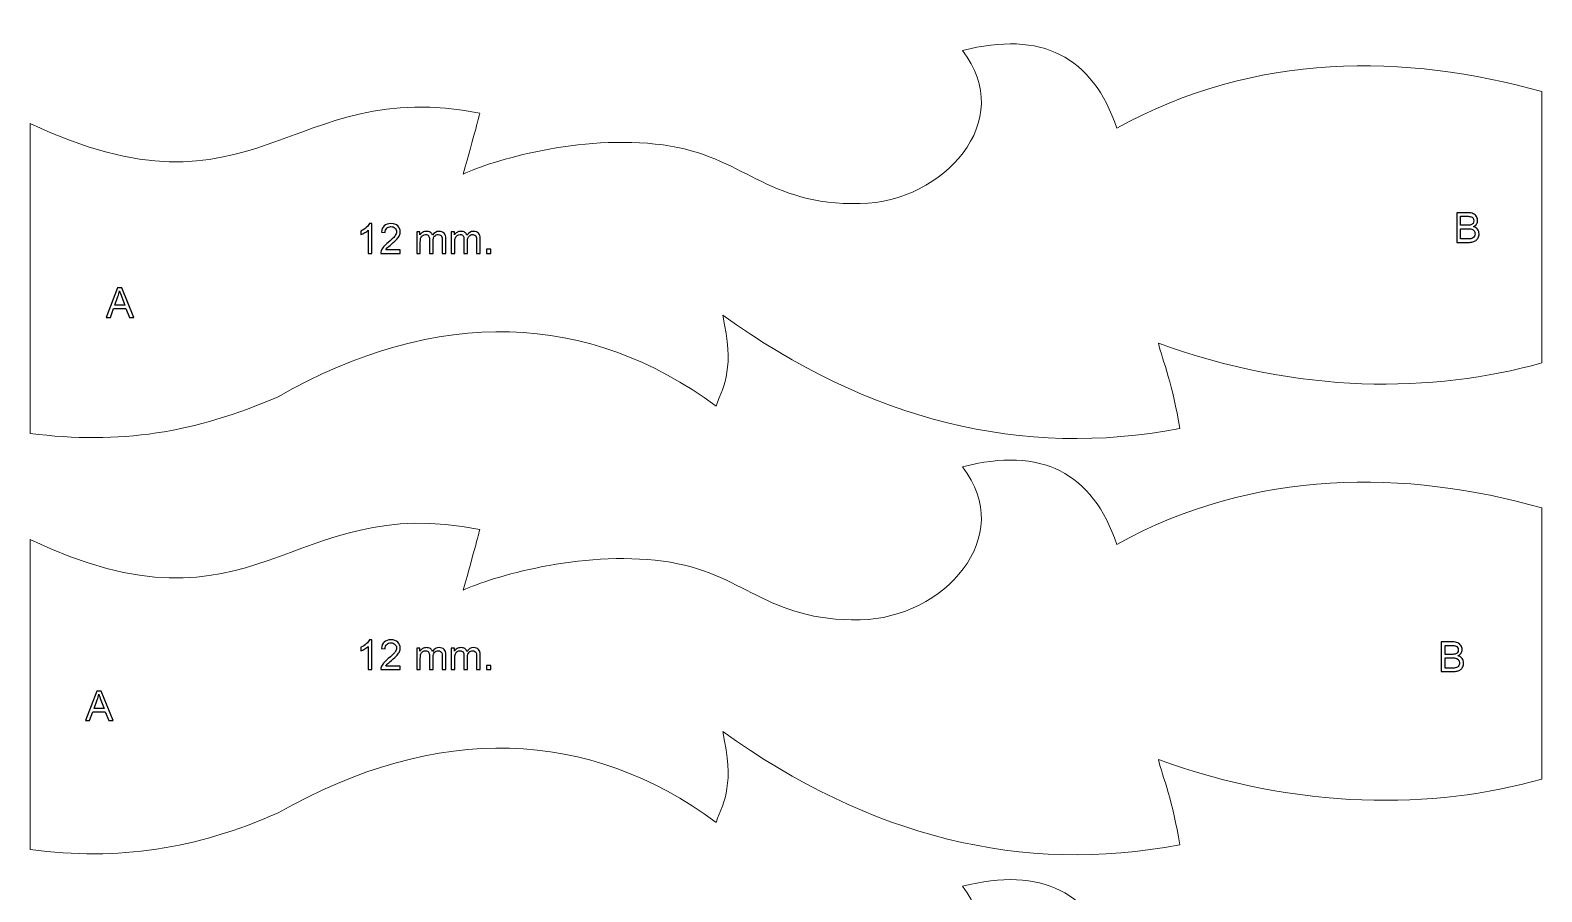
# Model space of a CAD drawing. Header units: centimetres. Extents: x -109.1 to -53.6, y -10 to 49.4.
# Drawn here: x -80.05 to -64.58, y 19.29 to 28.11 of the extents above; entities that cross this region are included whole.
import ezdxf

# ---------------------------------------------------------------- set-up
doc = ezdxf.new("R2010")
doc.units = ezdxf.units.CM
doc.header["$MEASUREMENT"] = 0
doc.layers.add('layer 1', color=7, linetype='Continuous')

msp = doc.modelspace()

# ---------------------------------------------------------------- linework, layer by layer
at = {"layer": 'layer 1', "color": 250, "lineweight": 20}
for points in [[(-80.04749, 27.15594), (-77.72445, 26.05777), (-77.41212, 27.64999), (-75.44757, 27.26089), (-75.44757, 27.26089), (-75.44757, 27.26089), (-75.50472, 27.0342), (-75.61903, 26.63795), (-75.61903, 26.63795), (-75.33091, 26.77063), (-74.42702, 27.04938), (-73.57305, 26.93512), (-73.57305, 26.93512), (-72.73971, 26.82362), (-72.52832, 26.31593), (-71.55567, 26.33498), (-71.55567, 26.33498), (-70.70209, 26.3517), (-69.9494, 27.18553), (-70.5098, 27.9009), (-70.5098, 27.9009), (-69.70293, 28.10943), (-69.17718, 27.84465), (-68.93253, 27.1066), (-68.93253, 27.1066), (-67.51855, 27.88978), (-65.97538, 27.87226), (-64.58377, 27.48121), (-64.58377, 27.48121), (-64.58377, 27.48121), (-64.58377, 24.70444), (-64.58377, 24.70444), (-64.58377, 24.70444), (-65.69308, 24.39334), (-67.07389, 24.38111), (-68.50532, 24.90731), (-68.50532, 24.90731), (-68.46142, 24.72464), (-68.35474, 24.47315), (-68.2882, 24.03285), (-68.2882, 24.03285), (-69.89783, 23.72456), (-71.45612, 24.11122), (-72.96308, 25.19288), (-72.96308, 25.19288), (-72.84363, 24.6458), (-72.94273, 24.49527), (-73.03171, 24.26125), (-73.03171, 24.26125), (-74.3232, 25.22474), (-75.87768, 25.29144), (-77.51228, 24.35843), (-77.51228, 24.35843), (-78.35665, 23.98944), (-79.13835, 23.86461), (-80.04749, 23.98337), (-80.04749, 23.98337), (-80.04749, 23.98337), (-80.04749, 27.15594), (-80.04749, 27.15594)], [(-80.04749, 22.89613), (-77.72445, 21.79796), (-77.41212, 23.39018), (-75.44757, 23.00108), (-75.44757, 23.00108), (-75.44757, 23.00108), (-75.50472, 22.77439), (-75.61903, 22.37814), (-75.61903, 22.37814), (-75.33091, 22.51082), (-74.42702, 22.78957), (-73.57305, 22.67531), (-73.57305, 22.67531), (-72.73971, 22.56381), (-72.52832, 22.05612), (-71.55567, 22.07517), (-71.55567, 22.07517), (-70.70209, 22.09189), (-69.9494, 22.92572), (-70.5098, 23.64109), (-70.5098, 23.64109), (-69.70293, 23.84962), (-69.17718, 23.58484), (-68.93253, 22.84679), (-68.93253, 22.84679), (-67.51855, 23.62997), (-65.97538, 23.61245), (-64.58377, 23.2214), (-64.58377, 23.2214), (-64.58377, 23.2214), (-64.58377, 20.44463), (-64.58377, 20.44463), (-64.58377, 20.44463), (-65.69308, 20.13353), (-67.07389, 20.1213), (-68.50532, 20.6475), (-68.50532, 20.6475), (-68.46142, 20.46483), (-68.35474, 20.21334), (-68.2882, 19.77304), (-68.2882, 19.77304), (-69.89783, 19.46475), (-71.45612, 19.85141), (-72.96308, 20.93307), (-72.96308, 20.93307), (-72.84363, 20.38599), (-72.94273, 20.23546), (-73.03171, 20.00144), (-73.03171, 20.00144), (-74.3232, 20.96493), (-75.87768, 21.03163), (-77.51228, 20.09862), (-77.51228, 20.09862), (-78.35665, 19.72963), (-79.13835, 19.6048), (-80.04749, 19.72356), (-80.04749, 19.72356), (-80.04749, 19.72356), (-80.04749, 22.89613), (-80.04749, 22.89613)], [(-80.04749, 18.60328), (-77.72445, 17.50511), (-77.41212, 19.09733), (-75.44757, 18.70823), (-75.44757, 18.70823), (-75.44757, 18.70823), (-75.50472, 18.48154), (-75.61903, 18.08529), (-75.61903, 18.08529), (-75.33091, 18.21797), (-74.42702, 18.49672), (-73.57305, 18.38246), (-73.57305, 18.38246), (-72.73971, 18.27096), (-72.52832, 17.76327), (-71.55567, 17.78232), (-71.55567, 17.78232), (-70.70209, 17.79904), (-69.9494, 18.63287), (-70.5098, 19.34824), (-70.5098, 19.34824), (-69.70293, 19.55677), (-69.17718, 19.29199), (-68.93253, 18.55394), (-68.93253, 18.55394), (-67.51855, 19.33712), (-65.97538, 19.3196), (-64.58377, 18.92855), (-64.58377, 18.92855), (-64.58377, 18.92855), (-64.58377, 16.15178), (-64.58377, 16.15178), (-64.58377, 16.15178), (-65.69308, 15.84069), (-67.07389, 15.82846), (-68.50532, 16.35465), (-68.50532, 16.35465), (-68.46142, 16.17198), (-68.35474, 15.9205), (-68.2882, 15.4802), (-68.2882, 15.4802), (-69.89783, 15.17191), (-71.45612, 15.55857), (-72.96308, 16.64022), (-72.96308, 16.64022), (-72.84363, 16.09314), (-72.94273, 15.94262), (-73.03171, 15.7086), (-73.03171, 15.7086), (-74.3232, 16.67208), (-75.87768, 16.73878), (-77.51228, 15.80578), (-77.51228, 15.80578), (-78.35665, 15.43679), (-79.13835, 15.31196), (-80.04749, 15.43072), (-80.04749, 15.43072), (-80.04749, 15.43072), (-80.04749, 18.60328), (-80.04749, 18.60328)]]:
    msp.add_open_spline(points, degree=3, knots=[0, 0, 0, 0, 0.0625, 0.0625, 0.0625, 0.0625, 0.125, 0.125, 0.125, 0.125, 0.1875, 0.1875, 0.1875, 0.1875, 0.25, 0.25, 0.25, 0.25, 0.3125, 0.3125, 0.3125, 0.3125, 0.375, 0.375, 0.375, 0.375, 0.4375, 0.4375, 0.4375, 0.4375, 0.5, 0.5, 0.5, 0.5, 0.5625, 0.5625, 0.5625, 0.5625, 0.625, 0.625, 0.625, 0.625, 0.6875, 0.6875, 0.6875, 0.6875, 0.75, 0.75, 0.75, 0.75, 0.8125, 0.8125, 0.8125, 0.8125, 0.875, 0.875, 0.875, 0.875, 1, 1, 1, 1], dxfattribs=at)
at = {"layer": 'layer 1', "color": 242}
for points, knots in [([(-65.45421, 25.93804), (-65.45421, 25.93804), (-65.45421, 26.24115), (-65.45421, 26.24115), (-65.45421, 26.24115), (-65.45421, 26.24115), (-65.34033, 26.24115), (-65.34033, 26.24115), (-65.34033, 26.24115), (-65.31705, 26.24115), (-65.29884, 26.23818), (-65.28487, 26.23183), (-65.28487, 26.23183), (-65.27048, 26.22591), (-65.2599, 26.21617), (-65.25185, 26.20347), (-65.25185, 26.20347), (-65.24381, 26.19077), (-65.24, 26.17765), (-65.24, 26.16368), (-65.24, 26.16368), (-65.24, 26.15055), (-65.24339, 26.13828), (-65.25058, 26.12685), (-65.25058, 26.12685), (-65.25736, 26.11542), (-65.26794, 26.10653), (-65.28233, 26.09933), (-65.28233, 26.09933), (-65.26413, 26.09383), (-65.24974, 26.08494), (-65.24, 26.07181), (-65.24, 26.07181), (-65.23026, 26.05869), (-65.22518, 26.04345), (-65.22518, 26.02609), (-65.22518, 26.02609), (-65.22518, 26.0117), (-65.22815, 25.99858), (-65.23407, 25.9863), (-65.23407, 25.9863), (-65.24042, 25.97402), (-65.24762, 25.96471), (-65.25651, 25.95794), (-65.25651, 25.95794), (-65.2654, 25.95159), (-65.27641, 25.94651), (-65.28953, 25.94312), (-65.28953, 25.94312), (-65.30308, 25.93973), (-65.31916, 25.93804), (-65.33864, 25.93804), (-65.33864, 25.93804), (-65.33864, 25.93804), (-65.45421, 25.93804), (-65.45421, 25.93804)], [0, 0, 0, 0, 0.06666667, 0.06666667, 0.06666667, 0.06666667, 0.13333333, 0.13333333, 0.13333333, 0.13333333, 0.2, 0.2, 0.2, 0.2, 0.26666667, 0.26666667, 0.26666667, 0.26666667, 0.33333333, 0.33333333, 0.33333333, 0.33333333, 0.4, 0.4, 0.4, 0.4, 0.46666667, 0.46666667, 0.46666667, 0.46666667, 0.53333333, 0.53333333, 0.53333333, 0.53333333, 0.6, 0.6, 0.6, 0.6, 0.66666667, 0.66666667, 0.66666667, 0.66666667, 0.73333333, 0.73333333, 0.73333333, 0.73333333, 0.8, 0.8, 0.8, 0.8, 0.86666667, 0.86666667, 0.86666667, 0.86666667, 1, 1, 1, 1]), ([(-65.41399, 26.11372), (-65.41399, 26.11372), (-65.34837, 26.11372), (-65.34837, 26.11372), (-65.34837, 26.11372), (-65.33059, 26.11372), (-65.31789, 26.11499), (-65.31027, 26.11711), (-65.31027, 26.11711), (-65.30011, 26.1205), (-65.29249, 26.12515), (-65.28699, 26.13235), (-65.28699, 26.13235), (-65.28191, 26.13955), (-65.27937, 26.14844), (-65.27937, 26.15902), (-65.27937, 26.15902), (-65.27937, 26.16876), (-65.28191, 26.17765), (-65.28657, 26.18527), (-65.28657, 26.18527), (-65.29165, 26.19289), (-65.29842, 26.19839), (-65.30731, 26.20093), (-65.30731, 26.20093), (-65.3162, 26.20389), (-65.33144, 26.20516), (-65.35345, 26.20516), (-65.35345, 26.20516), (-65.35345, 26.20516), (-65.41399, 26.20516), (-65.41399, 26.20516), (-65.41399, 26.20516), (-65.41399, 26.20516), (-65.41399, 26.11372), (-65.41399, 26.11372)], [0, 0, 0, 0, 0.1, 0.1, 0.1, 0.1, 0.2, 0.2, 0.2, 0.2, 0.3, 0.3, 0.3, 0.3, 0.4, 0.4, 0.4, 0.4, 0.5, 0.5, 0.5, 0.5, 0.6, 0.6, 0.6, 0.6, 0.7, 0.7, 0.7, 0.7, 0.8, 0.8, 0.8, 0.8, 1, 1, 1, 1]), ([(-65.41399, 25.97402), (-65.41399, 25.97402), (-65.33864, 25.97402), (-65.33864, 25.97402), (-65.33864, 25.97402), (-65.32551, 25.97402), (-65.31662, 25.97445), (-65.31112, 25.97529), (-65.31112, 25.97529), (-65.30181, 25.97699), (-65.29419, 25.97953), (-65.28826, 25.98376), (-65.28826, 25.98376), (-65.28191, 25.98757), (-65.27683, 25.99307), (-65.2726, 26.00027), (-65.2726, 26.00027), (-65.26879, 26.00789), (-65.26667, 26.01636), (-65.26667, 26.02609), (-65.26667, 26.02609), (-65.26667, 26.0371), (-65.26963, 26.04684), (-65.27556, 26.0553), (-65.27556, 26.0553), (-65.28106, 26.06377), (-65.28911, 26.0697), (-65.29969, 26.07308), (-65.29969, 26.07308), (-65.30985, 26.07647), (-65.32467, 26.07816), (-65.34372, 26.07816), (-65.34372, 26.07816), (-65.34372, 26.07816), (-65.41399, 26.07816), (-65.41399, 26.07816), (-65.41399, 26.07816), (-65.41399, 26.07816), (-65.41399, 25.97402), (-65.41399, 25.97402)], [0, 0, 0, 0, 0.09090909, 0.09090909, 0.09090909, 0.09090909, 0.18181818, 0.18181818, 0.18181818, 0.18181818, 0.27272727, 0.27272727, 0.27272727, 0.27272727, 0.36363636, 0.36363636, 0.36363636, 0.36363636, 0.45454545, 0.45454545, 0.45454545, 0.45454545, 0.54545455, 0.54545455, 0.54545455, 0.54545455, 0.63636364, 0.63636364, 0.63636364, 0.63636364, 0.72727273, 0.72727273, 0.72727273, 0.72727273, 0.81818182, 0.81818182, 0.81818182, 0.81818182, 1, 1, 1, 1]), ([(-79.27076, 25.17076), (-79.27076, 25.17076), (-79.15392, 25.47387), (-79.15392, 25.47387), (-79.15392, 25.47387), (-79.15392, 25.47387), (-79.11074, 25.47387), (-79.11074, 25.47387), (-79.11074, 25.47387), (-79.11074, 25.47387), (-78.9867, 25.17076), (-78.9867, 25.17076), (-78.9867, 25.17076), (-78.9867, 25.17076), (-79.03242, 25.17076), (-79.03242, 25.17076), (-79.03242, 25.17076), (-79.03242, 25.17076), (-79.06798, 25.26262), (-79.06798, 25.26262), (-79.06798, 25.26262), (-79.06798, 25.26262), (-79.19456, 25.26262), (-79.19456, 25.26262), (-79.19456, 25.26262), (-79.19456, 25.26262), (-79.228, 25.17076), (-79.228, 25.17076), (-79.228, 25.17076), (-79.228, 25.17076), (-79.27076, 25.17076), (-79.27076, 25.17076)], [0, 0, 0, 0, 0.11111111, 0.11111111, 0.11111111, 0.11111111, 0.22222222, 0.22222222, 0.22222222, 0.22222222, 0.33333333, 0.33333333, 0.33333333, 0.33333333, 0.44444444, 0.44444444, 0.44444444, 0.44444444, 0.55555556, 0.55555556, 0.55555556, 0.55555556, 0.66666667, 0.66666667, 0.66666667, 0.66666667, 0.77777778, 0.77777778, 0.77777778, 0.77777778, 1, 1, 1, 1]), ([(-79.18313, 25.29522), (-79.18313, 25.29522), (-79.08026, 25.29522), (-79.08026, 25.29522), (-79.08026, 25.29522), (-79.08026, 25.29522), (-79.11201, 25.37904), (-79.11201, 25.37904), (-79.11201, 25.37904), (-79.12174, 25.40444), (-79.12894, 25.42561), (-79.1336, 25.44212), (-79.1336, 25.44212), (-79.13741, 25.42264), (-79.14291, 25.40317), (-79.14968, 25.38412), (-79.14968, 25.38412), (-79.14968, 25.38412), (-79.18313, 25.29522), (-79.18313, 25.29522)], [0, 0, 0, 0, 0.16666667, 0.16666667, 0.16666667, 0.16666667, 0.33333333, 0.33333333, 0.33333333, 0.33333333, 0.5, 0.5, 0.5, 0.5, 0.66666667, 0.66666667, 0.66666667, 0.66666667, 1, 1, 1, 1]), ([(-65.61296, 21.54596), (-65.61296, 21.54596), (-65.61296, 21.84907), (-65.61296, 21.84907), (-65.61296, 21.84907), (-65.61296, 21.84907), (-65.49908, 21.84907), (-65.49908, 21.84907), (-65.49908, 21.84907), (-65.4758, 21.84907), (-65.45759, 21.8461), (-65.44362, 21.83975), (-65.44362, 21.83975), (-65.42923, 21.83383), (-65.41865, 21.82409), (-65.4106, 21.81139), (-65.4106, 21.81139), (-65.40256, 21.79869), (-65.39875, 21.78557), (-65.39875, 21.7716), (-65.39875, 21.7716), (-65.39875, 21.75847), (-65.40214, 21.7462), (-65.40933, 21.73477), (-65.40933, 21.73477), (-65.41611, 21.72334), (-65.42669, 21.71445), (-65.44108, 21.70725), (-65.44108, 21.70725), (-65.42288, 21.70175), (-65.40849, 21.69286), (-65.39875, 21.67973), (-65.39875, 21.67973), (-65.38901, 21.66661), (-65.38393, 21.65137), (-65.38393, 21.63401), (-65.38393, 21.63401), (-65.38393, 21.61962), (-65.3869, 21.6065), (-65.39282, 21.59422), (-65.39282, 21.59422), (-65.39917, 21.58194), (-65.40637, 21.57263), (-65.41526, 21.56586), (-65.41526, 21.56586), (-65.42415, 21.55951), (-65.43516, 21.55443), (-65.44828, 21.55104), (-65.44828, 21.55104), (-65.46183, 21.54765), (-65.47791, 21.54596), (-65.49739, 21.54596), (-65.49739, 21.54596), (-65.49739, 21.54596), (-65.61296, 21.54596), (-65.61296, 21.54596)], [0, 0, 0, 0, 0.06666667, 0.06666667, 0.06666667, 0.06666667, 0.13333333, 0.13333333, 0.13333333, 0.13333333, 0.2, 0.2, 0.2, 0.2, 0.26666667, 0.26666667, 0.26666667, 0.26666667, 0.33333333, 0.33333333, 0.33333333, 0.33333333, 0.4, 0.4, 0.4, 0.4, 0.46666667, 0.46666667, 0.46666667, 0.46666667, 0.53333333, 0.53333333, 0.53333333, 0.53333333, 0.6, 0.6, 0.6, 0.6, 0.66666667, 0.66666667, 0.66666667, 0.66666667, 0.73333333, 0.73333333, 0.73333333, 0.73333333, 0.8, 0.8, 0.8, 0.8, 0.86666667, 0.86666667, 0.86666667, 0.86666667, 1, 1, 1, 1]), ([(-65.57274, 21.72164), (-65.57274, 21.72164), (-65.50712, 21.72164), (-65.50712, 21.72164), (-65.50712, 21.72164), (-65.48934, 21.72164), (-65.47664, 21.72291), (-65.46902, 21.72503), (-65.46902, 21.72503), (-65.45886, 21.72842), (-65.45124, 21.73307), (-65.44574, 21.74027), (-65.44574, 21.74027), (-65.44066, 21.74747), (-65.43812, 21.75636), (-65.43812, 21.76694), (-65.43812, 21.76694), (-65.43812, 21.77668), (-65.44066, 21.78557), (-65.44532, 21.79319), (-65.44532, 21.79319), (-65.4504, 21.80081), (-65.45717, 21.80631), (-65.46606, 21.80885), (-65.46606, 21.80885), (-65.47495, 21.81181), (-65.49019, 21.81308), (-65.5122, 21.81308), (-65.5122, 21.81308), (-65.5122, 21.81308), (-65.57274, 21.81308), (-65.57274, 21.81308), (-65.57274, 21.81308), (-65.57274, 21.81308), (-65.57274, 21.72164), (-65.57274, 21.72164)], [0, 0, 0, 0, 0.1, 0.1, 0.1, 0.1, 0.2, 0.2, 0.2, 0.2, 0.3, 0.3, 0.3, 0.3, 0.4, 0.4, 0.4, 0.4, 0.5, 0.5, 0.5, 0.5, 0.6, 0.6, 0.6, 0.6, 0.7, 0.7, 0.7, 0.7, 0.8, 0.8, 0.8, 0.8, 1, 1, 1, 1]), ([(-65.57274, 21.58194), (-65.57274, 21.58194), (-65.49739, 21.58194), (-65.49739, 21.58194), (-65.49739, 21.58194), (-65.48426, 21.58194), (-65.47537, 21.58237), (-65.46987, 21.58321), (-65.46987, 21.58321), (-65.46056, 21.58491), (-65.45294, 21.58745), (-65.44701, 21.59168), (-65.44701, 21.59168), (-65.44066, 21.59549), (-65.43558, 21.60099), (-65.43135, 21.60819), (-65.43135, 21.60819), (-65.42754, 21.61581), (-65.42542, 21.62428), (-65.42542, 21.63401), (-65.42542, 21.63401), (-65.42542, 21.64502), (-65.42838, 21.65476), (-65.43431, 21.66322), (-65.43431, 21.66322), (-65.43981, 21.67169), (-65.44786, 21.67762), (-65.45844, 21.681), (-65.45844, 21.681), (-65.4686, 21.68439), (-65.48342, 21.68608), (-65.50247, 21.68608), (-65.50247, 21.68608), (-65.50247, 21.68608), (-65.57274, 21.68608), (-65.57274, 21.68608), (-65.57274, 21.68608), (-65.57274, 21.68608), (-65.57274, 21.58194), (-65.57274, 21.58194)], [0, 0, 0, 0, 0.09090909, 0.09090909, 0.09090909, 0.09090909, 0.18181818, 0.18181818, 0.18181818, 0.18181818, 0.27272727, 0.27272727, 0.27272727, 0.27272727, 0.36363636, 0.36363636, 0.36363636, 0.36363636, 0.45454545, 0.45454545, 0.45454545, 0.45454545, 0.54545455, 0.54545455, 0.54545455, 0.54545455, 0.63636364, 0.63636364, 0.63636364, 0.63636364, 0.72727273, 0.72727273, 0.72727273, 0.72727273, 0.81818182, 0.81818182, 0.81818182, 0.81818182, 1, 1, 1, 1]), ([(-79.48242, 21.04326), (-79.48242, 21.04326), (-79.36558, 21.34637), (-79.36558, 21.34637), (-79.36558, 21.34637), (-79.36558, 21.34637), (-79.3224, 21.34637), (-79.3224, 21.34637), (-79.3224, 21.34637), (-79.3224, 21.34637), (-79.19836, 21.04326), (-79.19836, 21.04326), (-79.19836, 21.04326), (-79.19836, 21.04326), (-79.24408, 21.04326), (-79.24408, 21.04326), (-79.24408, 21.04326), (-79.24408, 21.04326), (-79.27964, 21.13512), (-79.27964, 21.13512), (-79.27964, 21.13512), (-79.27964, 21.13512), (-79.40622, 21.13512), (-79.40622, 21.13512), (-79.40622, 21.13512), (-79.40622, 21.13512), (-79.43966, 21.04326), (-79.43966, 21.04326), (-79.43966, 21.04326), (-79.43966, 21.04326), (-79.48242, 21.04326), (-79.48242, 21.04326)], [0, 0, 0, 0, 0.11111111, 0.11111111, 0.11111111, 0.11111111, 0.22222222, 0.22222222, 0.22222222, 0.22222222, 0.33333333, 0.33333333, 0.33333333, 0.33333333, 0.44444444, 0.44444444, 0.44444444, 0.44444444, 0.55555556, 0.55555556, 0.55555556, 0.55555556, 0.66666667, 0.66666667, 0.66666667, 0.66666667, 0.77777778, 0.77777778, 0.77777778, 0.77777778, 1, 1, 1, 1]), ([(-79.39479, 21.16772), (-79.39479, 21.16772), (-79.29192, 21.16772), (-79.29192, 21.16772), (-79.29192, 21.16772), (-79.29192, 21.16772), (-79.32367, 21.25154), (-79.32367, 21.25154), (-79.32367, 21.25154), (-79.3334, 21.27694), (-79.3406, 21.29811), (-79.34526, 21.31462), (-79.34526, 21.31462), (-79.34907, 21.29514), (-79.35457, 21.27567), (-79.36134, 21.25662), (-79.36134, 21.25662), (-79.36134, 21.25662), (-79.39479, 21.16772), (-79.39479, 21.16772)], [0, 0, 0, 0, 0.16666667, 0.16666667, 0.16666667, 0.16666667, 0.33333333, 0.33333333, 0.33333333, 0.33333333, 0.5, 0.5, 0.5, 0.5, 0.66666667, 0.66666667, 0.66666667, 0.66666667, 1, 1, 1, 1])]:
    msp.add_open_spline(points, degree=3, knots=knots, dxfattribs=at)
at = {"layer": 'layer 1', "color": 142}
for points, knots in [([(-76.55229, 25.82597), (-76.55229, 25.82597), (-76.58954, 25.82597), (-76.58954, 25.82597), (-76.58954, 25.82597), (-76.58954, 25.82597), (-76.58954, 26.06304), (-76.58954, 26.06304), (-76.58954, 26.06304), (-76.59843, 26.05457), (-76.61028, 26.0461), (-76.62468, 26.03764), (-76.62468, 26.03764), (-76.63949, 26.02875), (-76.65262, 26.0224), (-76.66405, 26.01816), (-76.66405, 26.01816), (-76.66405, 26.01816), (-76.66405, 26.05415), (-76.66405, 26.05415), (-76.66405, 26.05415), (-76.6433, 26.06388), (-76.6251, 26.07574), (-76.60944, 26.08971), (-76.60944, 26.08971), (-76.59377, 26.10368), (-76.58277, 26.11722), (-76.57642, 26.13035), (-76.57642, 26.13035), (-76.57642, 26.13035), (-76.55229, 26.13035), (-76.55229, 26.13035), (-76.55229, 26.13035), (-76.55229, 26.13035), (-76.55229, 25.82597), (-76.55229, 25.82597)], [0, 0, 0, 0, 0.1, 0.1, 0.1, 0.1, 0.2, 0.2, 0.2, 0.2, 0.3, 0.3, 0.3, 0.3, 0.4, 0.4, 0.4, 0.4, 0.5, 0.5, 0.5, 0.5, 0.6, 0.6, 0.6, 0.6, 0.7, 0.7, 0.7, 0.7, 0.8, 0.8, 0.8, 0.8, 1, 1, 1, 1]), ([(-76.26146, 25.86195), (-76.26146, 25.86195), (-76.26146, 25.82597), (-76.26146, 25.82597), (-76.26146, 25.82597), (-76.26146, 25.82597), (-76.46212, 25.82597), (-76.46212, 25.82597), (-76.46212, 25.82597), (-76.46212, 25.83486), (-76.46085, 25.84375), (-76.45746, 25.85179), (-76.45746, 25.85179), (-76.45238, 25.86534), (-76.44434, 25.87889), (-76.43333, 25.89201), (-76.43333, 25.89201), (-76.4219, 25.90556), (-76.40582, 25.9208), (-76.38465, 25.93815), (-76.38465, 25.93815), (-76.35163, 25.96525), (-76.32919, 25.98641), (-76.31776, 26.00208), (-76.31776, 26.00208), (-76.30591, 26.01816), (-76.30041, 26.03298), (-76.30041, 26.04695), (-76.30041, 26.04695), (-76.30041, 26.06177), (-76.30549, 26.07404), (-76.31607, 26.0842), (-76.31607, 26.0842), (-76.32665, 26.09436), (-76.34062, 26.09944), (-76.35756, 26.09944), (-76.35756, 26.09944), (-76.37534, 26.09944), (-76.38973, 26.09394), (-76.40031, 26.08336), (-76.40031, 26.08336), (-76.41132, 26.07277), (-76.4164, 26.05753), (-76.41682, 26.03891), (-76.41682, 26.03891), (-76.41682, 26.03891), (-76.45492, 26.04272), (-76.45492, 26.04272), (-76.45492, 26.04272), (-76.45238, 26.07108), (-76.44265, 26.09309), (-76.42529, 26.10791), (-76.42529, 26.10791), (-76.40836, 26.12273), (-76.3855, 26.13035), (-76.35671, 26.13035), (-76.35671, 26.13035), (-76.3275, 26.13035), (-76.30464, 26.1223), (-76.28771, 26.10622), (-76.28771, 26.10622), (-76.27035, 26.09013), (-76.26188, 26.06981), (-76.26188, 26.0461), (-76.26188, 26.0461), (-76.26188, 26.03383), (-76.26442, 26.02197), (-76.2695, 26.01054), (-76.2695, 26.01054), (-76.27458, 25.99869), (-76.28263, 25.98641), (-76.29406, 25.97329), (-76.29406, 25.97329), (-76.30591, 25.96059), (-76.32496, 25.94281), (-76.35163, 25.91995), (-76.35163, 25.91995), (-76.37407, 25.90132), (-76.38804, 25.88862), (-76.39439, 25.88185), (-76.39439, 25.88185), (-76.40074, 25.87508), (-76.40624, 25.86873), (-76.41047, 25.86195), (-76.41047, 25.86195), (-76.41047, 25.86195), (-76.26146, 25.86195), (-76.26146, 25.86195)], [0, 0, 0, 0, 0.04347826, 0.04347826, 0.04347826, 0.04347826, 0.08695652, 0.08695652, 0.08695652, 0.08695652, 0.13043478, 0.13043478, 0.13043478, 0.13043478, 0.17391304, 0.17391304, 0.17391304, 0.17391304, 0.2173913, 0.2173913, 0.2173913, 0.2173913, 0.26086957, 0.26086957, 0.26086957, 0.26086957, 0.30434783, 0.30434783, 0.30434783, 0.30434783, 0.34782609, 0.34782609, 0.34782609, 0.34782609, 0.39130435, 0.39130435, 0.39130435, 0.39130435, 0.43478261, 0.43478261, 0.43478261, 0.43478261, 0.47826087, 0.47826087, 0.47826087, 0.47826087, 0.52173913, 0.52173913, 0.52173913, 0.52173913, 0.56521739, 0.56521739, 0.56521739, 0.56521739, 0.60869565, 0.60869565, 0.60869565, 0.60869565, 0.65217391, 0.65217391, 0.65217391, 0.65217391, 0.69565217, 0.69565217, 0.69565217, 0.69565217, 0.73913043, 0.73913043, 0.73913043, 0.73913043, 0.7826087, 0.7826087, 0.7826087, 0.7826087, 0.82608696, 0.82608696, 0.82608696, 0.82608696, 0.86956522, 0.86956522, 0.86956522, 0.86956522, 0.91304348, 0.91304348, 0.91304348, 0.91304348, 1, 1, 1, 1]), ([(-76.09382, 25.82597), (-76.09382, 25.82597), (-76.09382, 26.04568), (-76.09382, 26.04568), (-76.09382, 26.04568), (-76.09382, 26.04568), (-76.06038, 26.04568), (-76.06038, 26.04568), (-76.06038, 26.04568), (-76.06038, 26.04568), (-76.06038, 26.01478), (-76.06038, 26.01478), (-76.06038, 26.01478), (-76.0536, 26.02536), (-76.04429, 26.03425), (-76.03286, 26.0406), (-76.03286, 26.0406), (-76.02143, 26.04737), (-76.00873, 26.05034), (-75.99391, 26.05034), (-75.99391, 26.05034), (-75.97783, 26.05034), (-75.96428, 26.04695), (-75.95412, 26.04018), (-75.95412, 26.04018), (-75.94354, 26.0334), (-75.93634, 26.02409), (-75.93211, 26.01224), (-75.93211, 26.01224), (-75.91475, 26.03764), (-75.89189, 26.05034), (-75.86437, 26.05034), (-75.86437, 26.05034), (-75.84236, 26.05034), (-75.82585, 26.04441), (-75.814, 26.03256), (-75.814, 26.03256), (-75.80214, 26.02028), (-75.79622, 26.00165), (-75.79622, 25.97668), (-75.79622, 25.97668), (-75.79622, 25.97668), (-75.79622, 25.82597), (-75.79622, 25.82597), (-75.79622, 25.82597), (-75.79622, 25.82597), (-75.83347, 25.82597), (-75.83347, 25.82597), (-75.83347, 25.82597), (-75.83347, 25.82597), (-75.83347, 25.9644), (-75.83347, 25.9644), (-75.83347, 25.9644), (-75.83347, 25.97922), (-75.83474, 25.9898), (-75.83686, 25.99657), (-75.83686, 25.99657), (-75.8394, 26.00292), (-75.84363, 26.00843), (-75.84998, 26.01224), (-75.84998, 26.01224), (-75.85633, 26.01605), (-75.86395, 26.01816), (-75.87242, 26.01816), (-75.87242, 26.01816), (-75.88808, 26.01816), (-75.90078, 26.01308), (-75.91094, 26.00292), (-75.91094, 26.00292), (-75.9211, 25.99276), (-75.92618, 25.97625), (-75.92618, 25.95339), (-75.92618, 25.95339), (-75.92618, 25.95339), (-75.92618, 25.82597), (-75.92618, 25.82597), (-75.92618, 25.82597), (-75.92618, 25.82597), (-75.96343, 25.82597), (-75.96343, 25.82597), (-75.96343, 25.82597), (-75.96343, 25.82597), (-75.96343, 25.96863), (-75.96343, 25.96863), (-75.96343, 25.96863), (-75.96343, 25.98514), (-75.9664, 25.99742), (-75.97232, 26.00589), (-75.97232, 26.00589), (-75.97867, 26.01393), (-75.98841, 26.01816), (-76.00238, 26.01816), (-76.00238, 26.01816), (-76.01254, 26.01816), (-76.02228, 26.01562), (-76.03117, 26.01012), (-76.03117, 26.01012), (-76.04006, 26.00462), (-76.04683, 25.99657), (-76.05064, 25.98599), (-76.05064, 25.98599), (-76.05445, 25.97498), (-76.05657, 25.95974), (-76.05657, 25.93985), (-76.05657, 25.93985), (-76.05657, 25.93985), (-76.05657, 25.82597), (-76.05657, 25.82597), (-76.05657, 25.82597), (-76.05657, 25.82597), (-76.09382, 25.82597), (-76.09382, 25.82597)], [0, 0, 0, 0, 0.03448276, 0.03448276, 0.03448276, 0.03448276, 0.06896552, 0.06896552, 0.06896552, 0.06896552, 0.10344828, 0.10344828, 0.10344828, 0.10344828, 0.13793103, 0.13793103, 0.13793103, 0.13793103, 0.17241379, 0.17241379, 0.17241379, 0.17241379, 0.20689655, 0.20689655, 0.20689655, 0.20689655, 0.24137931, 0.24137931, 0.24137931, 0.24137931, 0.27586207, 0.27586207, 0.27586207, 0.27586207, 0.31034483, 0.31034483, 0.31034483, 0.31034483, 0.34482759, 0.34482759, 0.34482759, 0.34482759, 0.37931034, 0.37931034, 0.37931034, 0.37931034, 0.4137931, 0.4137931, 0.4137931, 0.4137931, 0.44827586, 0.44827586, 0.44827586, 0.44827586, 0.48275862, 0.48275862, 0.48275862, 0.48275862, 0.51724138, 0.51724138, 0.51724138, 0.51724138, 0.55172414, 0.55172414, 0.55172414, 0.55172414, 0.5862069, 0.5862069, 0.5862069, 0.5862069, 0.62068966, 0.62068966, 0.62068966, 0.62068966, 0.65517241, 0.65517241, 0.65517241, 0.65517241, 0.68965517, 0.68965517, 0.68965517, 0.68965517, 0.72413793, 0.72413793, 0.72413793, 0.72413793, 0.75862069, 0.75862069, 0.75862069, 0.75862069, 0.79310345, 0.79310345, 0.79310345, 0.79310345, 0.82758621, 0.82758621, 0.82758621, 0.82758621, 0.86206897, 0.86206897, 0.86206897, 0.86206897, 0.89655172, 0.89655172, 0.89655172, 0.89655172, 0.93103448, 0.93103448, 0.93103448, 0.93103448, 1, 1, 1, 1]), ([(-75.74118, 25.82597), (-75.74118, 25.82597), (-75.74118, 26.04568), (-75.74118, 26.04568), (-75.74118, 26.04568), (-75.74118, 26.04568), (-75.70774, 26.04568), (-75.70774, 26.04568), (-75.70774, 26.04568), (-75.70774, 26.04568), (-75.70774, 26.01478), (-75.70774, 26.01478), (-75.70774, 26.01478), (-75.70096, 26.02536), (-75.69165, 26.03425), (-75.68022, 26.0406), (-75.68022, 26.0406), (-75.66879, 26.04737), (-75.65609, 26.05034), (-75.64127, 26.05034), (-75.64127, 26.05034), (-75.62519, 26.05034), (-75.61164, 26.04695), (-75.60148, 26.04018), (-75.60148, 26.04018), (-75.5909, 26.0334), (-75.5837, 26.02409), (-75.57947, 26.01224), (-75.57947, 26.01224), (-75.56211, 26.03764), (-75.53925, 26.05034), (-75.51173, 26.05034), (-75.51173, 26.05034), (-75.48972, 26.05034), (-75.47321, 26.04441), (-75.46136, 26.03256), (-75.46136, 26.03256), (-75.4495, 26.02028), (-75.44358, 26.00165), (-75.44358, 25.97668), (-75.44358, 25.97668), (-75.44358, 25.97668), (-75.44358, 25.82597), (-75.44358, 25.82597), (-75.44358, 25.82597), (-75.44358, 25.82597), (-75.48083, 25.82597), (-75.48083, 25.82597), (-75.48083, 25.82597), (-75.48083, 25.82597), (-75.48083, 25.9644), (-75.48083, 25.9644), (-75.48083, 25.9644), (-75.48083, 25.97922), (-75.4821, 25.9898), (-75.48422, 25.99657), (-75.48422, 25.99657), (-75.48676, 26.00292), (-75.49099, 26.00843), (-75.49734, 26.01224), (-75.49734, 26.01224), (-75.50369, 26.01605), (-75.51131, 26.01816), (-75.51978, 26.01816), (-75.51978, 26.01816), (-75.53544, 26.01816), (-75.54814, 26.01308), (-75.5583, 26.00292), (-75.5583, 26.00292), (-75.56846, 25.99276), (-75.57354, 25.97625), (-75.57354, 25.95339), (-75.57354, 25.95339), (-75.57354, 25.95339), (-75.57354, 25.82597), (-75.57354, 25.82597), (-75.57354, 25.82597), (-75.57354, 25.82597), (-75.61079, 25.82597), (-75.61079, 25.82597), (-75.61079, 25.82597), (-75.61079, 25.82597), (-75.61079, 25.96863), (-75.61079, 25.96863), (-75.61079, 25.96863), (-75.61079, 25.98514), (-75.61376, 25.99742), (-75.61968, 26.00589), (-75.61968, 26.00589), (-75.62603, 26.01393), (-75.63577, 26.01816), (-75.64974, 26.01816), (-75.64974, 26.01816), (-75.6599, 26.01816), (-75.66964, 26.01562), (-75.67853, 26.01012), (-75.67853, 26.01012), (-75.68742, 26.00462), (-75.69419, 25.99657), (-75.698, 25.98599), (-75.698, 25.98599), (-75.70181, 25.97498), (-75.70393, 25.95974), (-75.70393, 25.93985), (-75.70393, 25.93985), (-75.70393, 25.93985), (-75.70393, 25.82597), (-75.70393, 25.82597), (-75.70393, 25.82597), (-75.70393, 25.82597), (-75.74118, 25.82597), (-75.74118, 25.82597)], [0, 0, 0, 0, 0.03448276, 0.03448276, 0.03448276, 0.03448276, 0.06896552, 0.06896552, 0.06896552, 0.06896552, 0.10344828, 0.10344828, 0.10344828, 0.10344828, 0.13793103, 0.13793103, 0.13793103, 0.13793103, 0.17241379, 0.17241379, 0.17241379, 0.17241379, 0.20689655, 0.20689655, 0.20689655, 0.20689655, 0.24137931, 0.24137931, 0.24137931, 0.24137931, 0.27586207, 0.27586207, 0.27586207, 0.27586207, 0.31034483, 0.31034483, 0.31034483, 0.31034483, 0.34482759, 0.34482759, 0.34482759, 0.34482759, 0.37931034, 0.37931034, 0.37931034, 0.37931034, 0.4137931, 0.4137931, 0.4137931, 0.4137931, 0.44827586, 0.44827586, 0.44827586, 0.44827586, 0.48275862, 0.48275862, 0.48275862, 0.48275862, 0.51724138, 0.51724138, 0.51724138, 0.51724138, 0.55172414, 0.55172414, 0.55172414, 0.55172414, 0.5862069, 0.5862069, 0.5862069, 0.5862069, 0.62068966, 0.62068966, 0.62068966, 0.62068966, 0.65517241, 0.65517241, 0.65517241, 0.65517241, 0.68965517, 0.68965517, 0.68965517, 0.68965517, 0.72413793, 0.72413793, 0.72413793, 0.72413793, 0.75862069, 0.75862069, 0.75862069, 0.75862069, 0.79310345, 0.79310345, 0.79310345, 0.79310345, 0.82758621, 0.82758621, 0.82758621, 0.82758621, 0.86206897, 0.86206897, 0.86206897, 0.86206897, 0.89655172, 0.89655172, 0.89655172, 0.89655172, 0.93103448, 0.93103448, 0.93103448, 0.93103448, 1, 1, 1, 1]), ([(-75.37796, 25.82597), (-75.37796, 25.82597), (-75.37796, 25.8683), (-75.37796, 25.8683), (-75.37796, 25.8683), (-75.37796, 25.8683), (-75.33562, 25.8683), (-75.33562, 25.8683), (-75.33562, 25.8683), (-75.33562, 25.8683), (-75.33562, 25.82597), (-75.33562, 25.82597), (-75.33562, 25.82597), (-75.33562, 25.82597), (-75.37796, 25.82597), (-75.37796, 25.82597)], [0, 0, 0, 0, 0.2, 0.2, 0.2, 0.2, 0.4, 0.4, 0.4, 0.4, 0.6, 0.6, 0.6, 0.6, 1, 1, 1, 1]), ([(-76.55229, 21.56616), (-76.55229, 21.56616), (-76.58954, 21.56616), (-76.58954, 21.56616), (-76.58954, 21.56616), (-76.58954, 21.56616), (-76.58954, 21.80323), (-76.58954, 21.80323), (-76.58954, 21.80323), (-76.59843, 21.79476), (-76.61028, 21.78629), (-76.62468, 21.77783), (-76.62468, 21.77783), (-76.63949, 21.76894), (-76.65262, 21.76259), (-76.66405, 21.75835), (-76.66405, 21.75835), (-76.66405, 21.75835), (-76.66405, 21.79434), (-76.66405, 21.79434), (-76.66405, 21.79434), (-76.6433, 21.80407), (-76.6251, 21.81593), (-76.60944, 21.8299), (-76.60944, 21.8299), (-76.59377, 21.84387), (-76.58277, 21.85741), (-76.57642, 21.87054), (-76.57642, 21.87054), (-76.57642, 21.87054), (-76.55229, 21.87054), (-76.55229, 21.87054), (-76.55229, 21.87054), (-76.55229, 21.87054), (-76.55229, 21.56616), (-76.55229, 21.56616)], [0, 0, 0, 0, 0.1, 0.1, 0.1, 0.1, 0.2, 0.2, 0.2, 0.2, 0.3, 0.3, 0.3, 0.3, 0.4, 0.4, 0.4, 0.4, 0.5, 0.5, 0.5, 0.5, 0.6, 0.6, 0.6, 0.6, 0.7, 0.7, 0.7, 0.7, 0.8, 0.8, 0.8, 0.8, 1, 1, 1, 1]), ([(-76.26146, 21.60214), (-76.26146, 21.60214), (-76.26146, 21.56616), (-76.26146, 21.56616), (-76.26146, 21.56616), (-76.26146, 21.56616), (-76.46212, 21.56616), (-76.46212, 21.56616), (-76.46212, 21.56616), (-76.46212, 21.57505), (-76.46085, 21.58394), (-76.45746, 21.59198), (-76.45746, 21.59198), (-76.45238, 21.60553), (-76.44434, 21.61908), (-76.43333, 21.6322), (-76.43333, 21.6322), (-76.4219, 21.64575), (-76.40582, 21.66099), (-76.38465, 21.67834), (-76.38465, 21.67834), (-76.35163, 21.70544), (-76.32919, 21.7266), (-76.31776, 21.74227), (-76.31776, 21.74227), (-76.30591, 21.75835), (-76.30041, 21.77317), (-76.30041, 21.78714), (-76.30041, 21.78714), (-76.30041, 21.80196), (-76.30549, 21.81423), (-76.31607, 21.82439), (-76.31607, 21.82439), (-76.32665, 21.83455), (-76.34062, 21.83963), (-76.35756, 21.83963), (-76.35756, 21.83963), (-76.37534, 21.83963), (-76.38973, 21.83413), (-76.40031, 21.82355), (-76.40031, 21.82355), (-76.41132, 21.81296), (-76.4164, 21.79772), (-76.41682, 21.7791), (-76.41682, 21.7791), (-76.41682, 21.7791), (-76.45492, 21.78291), (-76.45492, 21.78291), (-76.45492, 21.78291), (-76.45238, 21.81127), (-76.44265, 21.83328), (-76.42529, 21.8481), (-76.42529, 21.8481), (-76.40836, 21.86292), (-76.3855, 21.87054), (-76.35671, 21.87054), (-76.35671, 21.87054), (-76.3275, 21.87054), (-76.30464, 21.86249), (-76.28771, 21.84641), (-76.28771, 21.84641), (-76.27035, 21.83032), (-76.26188, 21.81), (-76.26188, 21.78629), (-76.26188, 21.78629), (-76.26188, 21.77402), (-76.26442, 21.76216), (-76.2695, 21.75073), (-76.2695, 21.75073), (-76.27458, 21.73888), (-76.28263, 21.7266), (-76.29406, 21.71348), (-76.29406, 21.71348), (-76.30591, 21.70078), (-76.32496, 21.683), (-76.35163, 21.66014), (-76.35163, 21.66014), (-76.37407, 21.64151), (-76.38804, 21.62881), (-76.39439, 21.62204), (-76.39439, 21.62204), (-76.40074, 21.61527), (-76.40624, 21.60892), (-76.41047, 21.60214), (-76.41047, 21.60214), (-76.41047, 21.60214), (-76.26146, 21.60214), (-76.26146, 21.60214)], [0, 0, 0, 0, 0.04347826, 0.04347826, 0.04347826, 0.04347826, 0.08695652, 0.08695652, 0.08695652, 0.08695652, 0.13043478, 0.13043478, 0.13043478, 0.13043478, 0.17391304, 0.17391304, 0.17391304, 0.17391304, 0.2173913, 0.2173913, 0.2173913, 0.2173913, 0.26086957, 0.26086957, 0.26086957, 0.26086957, 0.30434783, 0.30434783, 0.30434783, 0.30434783, 0.34782609, 0.34782609, 0.34782609, 0.34782609, 0.39130435, 0.39130435, 0.39130435, 0.39130435, 0.43478261, 0.43478261, 0.43478261, 0.43478261, 0.47826087, 0.47826087, 0.47826087, 0.47826087, 0.52173913, 0.52173913, 0.52173913, 0.52173913, 0.56521739, 0.56521739, 0.56521739, 0.56521739, 0.60869565, 0.60869565, 0.60869565, 0.60869565, 0.65217391, 0.65217391, 0.65217391, 0.65217391, 0.69565217, 0.69565217, 0.69565217, 0.69565217, 0.73913043, 0.73913043, 0.73913043, 0.73913043, 0.7826087, 0.7826087, 0.7826087, 0.7826087, 0.82608696, 0.82608696, 0.82608696, 0.82608696, 0.86956522, 0.86956522, 0.86956522, 0.86956522, 0.91304348, 0.91304348, 0.91304348, 0.91304348, 1, 1, 1, 1]), ([(-76.09382, 21.56616), (-76.09382, 21.56616), (-76.09382, 21.78587), (-76.09382, 21.78587), (-76.09382, 21.78587), (-76.09382, 21.78587), (-76.06038, 21.78587), (-76.06038, 21.78587), (-76.06038, 21.78587), (-76.06038, 21.78587), (-76.06038, 21.75497), (-76.06038, 21.75497), (-76.06038, 21.75497), (-76.0536, 21.76555), (-76.04429, 21.77444), (-76.03286, 21.78079), (-76.03286, 21.78079), (-76.02143, 21.78756), (-76.00873, 21.79053), (-75.99391, 21.79053), (-75.99391, 21.79053), (-75.97783, 21.79053), (-75.96428, 21.78714), (-75.95412, 21.78037), (-75.95412, 21.78037), (-75.94354, 21.77359), (-75.93634, 21.76428), (-75.93211, 21.75243), (-75.93211, 21.75243), (-75.91475, 21.77783), (-75.89189, 21.79053), (-75.86437, 21.79053), (-75.86437, 21.79053), (-75.84236, 21.79053), (-75.82585, 21.7846), (-75.814, 21.77275), (-75.814, 21.77275), (-75.80214, 21.76047), (-75.79622, 21.74184), (-75.79622, 21.71687), (-75.79622, 21.71687), (-75.79622, 21.71687), (-75.79622, 21.56616), (-75.79622, 21.56616), (-75.79622, 21.56616), (-75.79622, 21.56616), (-75.83347, 21.56616), (-75.83347, 21.56616), (-75.83347, 21.56616), (-75.83347, 21.56616), (-75.83347, 21.70459), (-75.83347, 21.70459), (-75.83347, 21.70459), (-75.83347, 21.71941), (-75.83474, 21.72999), (-75.83686, 21.73676), (-75.83686, 21.73676), (-75.8394, 21.74311), (-75.84363, 21.74862), (-75.84998, 21.75243), (-75.84998, 21.75243), (-75.85633, 21.75624), (-75.86395, 21.75835), (-75.87242, 21.75835), (-75.87242, 21.75835), (-75.88808, 21.75835), (-75.90078, 21.75327), (-75.91094, 21.74311), (-75.91094, 21.74311), (-75.9211, 21.73295), (-75.92618, 21.71644), (-75.92618, 21.69358), (-75.92618, 21.69358), (-75.92618, 21.69358), (-75.92618, 21.56616), (-75.92618, 21.56616), (-75.92618, 21.56616), (-75.92618, 21.56616), (-75.96343, 21.56616), (-75.96343, 21.56616), (-75.96343, 21.56616), (-75.96343, 21.56616), (-75.96343, 21.70882), (-75.96343, 21.70882), (-75.96343, 21.70882), (-75.96343, 21.72533), (-75.9664, 21.73761), (-75.97232, 21.74608), (-75.97232, 21.74608), (-75.97867, 21.75412), (-75.98841, 21.75835), (-76.00238, 21.75835), (-76.00238, 21.75835), (-76.01254, 21.75835), (-76.02228, 21.75581), (-76.03117, 21.75031), (-76.03117, 21.75031), (-76.04006, 21.74481), (-76.04683, 21.73676), (-76.05064, 21.72618), (-76.05064, 21.72618), (-76.05445, 21.71517), (-76.05657, 21.69993), (-76.05657, 21.68004), (-76.05657, 21.68004), (-76.05657, 21.68004), (-76.05657, 21.56616), (-76.05657, 21.56616), (-76.05657, 21.56616), (-76.05657, 21.56616), (-76.09382, 21.56616), (-76.09382, 21.56616)], [0, 0, 0, 0, 0.03448276, 0.03448276, 0.03448276, 0.03448276, 0.06896552, 0.06896552, 0.06896552, 0.06896552, 0.10344828, 0.10344828, 0.10344828, 0.10344828, 0.13793103, 0.13793103, 0.13793103, 0.13793103, 0.17241379, 0.17241379, 0.17241379, 0.17241379, 0.20689655, 0.20689655, 0.20689655, 0.20689655, 0.24137931, 0.24137931, 0.24137931, 0.24137931, 0.27586207, 0.27586207, 0.27586207, 0.27586207, 0.31034483, 0.31034483, 0.31034483, 0.31034483, 0.34482759, 0.34482759, 0.34482759, 0.34482759, 0.37931034, 0.37931034, 0.37931034, 0.37931034, 0.4137931, 0.4137931, 0.4137931, 0.4137931, 0.44827586, 0.44827586, 0.44827586, 0.44827586, 0.48275862, 0.48275862, 0.48275862, 0.48275862, 0.51724138, 0.51724138, 0.51724138, 0.51724138, 0.55172414, 0.55172414, 0.55172414, 0.55172414, 0.5862069, 0.5862069, 0.5862069, 0.5862069, 0.62068966, 0.62068966, 0.62068966, 0.62068966, 0.65517241, 0.65517241, 0.65517241, 0.65517241, 0.68965517, 0.68965517, 0.68965517, 0.68965517, 0.72413793, 0.72413793, 0.72413793, 0.72413793, 0.75862069, 0.75862069, 0.75862069, 0.75862069, 0.79310345, 0.79310345, 0.79310345, 0.79310345, 0.82758621, 0.82758621, 0.82758621, 0.82758621, 0.86206897, 0.86206897, 0.86206897, 0.86206897, 0.89655172, 0.89655172, 0.89655172, 0.89655172, 0.93103448, 0.93103448, 0.93103448, 0.93103448, 1, 1, 1, 1]), ([(-75.74118, 21.56616), (-75.74118, 21.56616), (-75.74118, 21.78587), (-75.74118, 21.78587), (-75.74118, 21.78587), (-75.74118, 21.78587), (-75.70774, 21.78587), (-75.70774, 21.78587), (-75.70774, 21.78587), (-75.70774, 21.78587), (-75.70774, 21.75497), (-75.70774, 21.75497), (-75.70774, 21.75497), (-75.70096, 21.76555), (-75.69165, 21.77444), (-75.68022, 21.78079), (-75.68022, 21.78079), (-75.66879, 21.78756), (-75.65609, 21.79053), (-75.64127, 21.79053), (-75.64127, 21.79053), (-75.62519, 21.79053), (-75.61164, 21.78714), (-75.60148, 21.78037), (-75.60148, 21.78037), (-75.5909, 21.77359), (-75.5837, 21.76428), (-75.57947, 21.75243), (-75.57947, 21.75243), (-75.56211, 21.77783), (-75.53925, 21.79053), (-75.51173, 21.79053), (-75.51173, 21.79053), (-75.48972, 21.79053), (-75.47321, 21.7846), (-75.46136, 21.77275), (-75.46136, 21.77275), (-75.4495, 21.76047), (-75.44358, 21.74184), (-75.44358, 21.71687), (-75.44358, 21.71687), (-75.44358, 21.71687), (-75.44358, 21.56616), (-75.44358, 21.56616), (-75.44358, 21.56616), (-75.44358, 21.56616), (-75.48083, 21.56616), (-75.48083, 21.56616), (-75.48083, 21.56616), (-75.48083, 21.56616), (-75.48083, 21.70459), (-75.48083, 21.70459), (-75.48083, 21.70459), (-75.48083, 21.71941), (-75.4821, 21.72999), (-75.48422, 21.73676), (-75.48422, 21.73676), (-75.48676, 21.74311), (-75.49099, 21.74862), (-75.49734, 21.75243), (-75.49734, 21.75243), (-75.50369, 21.75624), (-75.51131, 21.75835), (-75.51978, 21.75835), (-75.51978, 21.75835), (-75.53544, 21.75835), (-75.54814, 21.75327), (-75.5583, 21.74311), (-75.5583, 21.74311), (-75.56846, 21.73295), (-75.57354, 21.71644), (-75.57354, 21.69358), (-75.57354, 21.69358), (-75.57354, 21.69358), (-75.57354, 21.56616), (-75.57354, 21.56616), (-75.57354, 21.56616), (-75.57354, 21.56616), (-75.61079, 21.56616), (-75.61079, 21.56616), (-75.61079, 21.56616), (-75.61079, 21.56616), (-75.61079, 21.70882), (-75.61079, 21.70882), (-75.61079, 21.70882), (-75.61079, 21.72533), (-75.61376, 21.73761), (-75.61968, 21.74608), (-75.61968, 21.74608), (-75.62603, 21.75412), (-75.63577, 21.75835), (-75.64974, 21.75835), (-75.64974, 21.75835), (-75.6599, 21.75835), (-75.66964, 21.75581), (-75.67853, 21.75031), (-75.67853, 21.75031), (-75.68742, 21.74481), (-75.69419, 21.73676), (-75.698, 21.72618), (-75.698, 21.72618), (-75.70181, 21.71517), (-75.70393, 21.69993), (-75.70393, 21.68004), (-75.70393, 21.68004), (-75.70393, 21.68004), (-75.70393, 21.56616), (-75.70393, 21.56616), (-75.70393, 21.56616), (-75.70393, 21.56616), (-75.74118, 21.56616), (-75.74118, 21.56616)], [0, 0, 0, 0, 0.03448276, 0.03448276, 0.03448276, 0.03448276, 0.06896552, 0.06896552, 0.06896552, 0.06896552, 0.10344828, 0.10344828, 0.10344828, 0.10344828, 0.13793103, 0.13793103, 0.13793103, 0.13793103, 0.17241379, 0.17241379, 0.17241379, 0.17241379, 0.20689655, 0.20689655, 0.20689655, 0.20689655, 0.24137931, 0.24137931, 0.24137931, 0.24137931, 0.27586207, 0.27586207, 0.27586207, 0.27586207, 0.31034483, 0.31034483, 0.31034483, 0.31034483, 0.34482759, 0.34482759, 0.34482759, 0.34482759, 0.37931034, 0.37931034, 0.37931034, 0.37931034, 0.4137931, 0.4137931, 0.4137931, 0.4137931, 0.44827586, 0.44827586, 0.44827586, 0.44827586, 0.48275862, 0.48275862, 0.48275862, 0.48275862, 0.51724138, 0.51724138, 0.51724138, 0.51724138, 0.55172414, 0.55172414, 0.55172414, 0.55172414, 0.5862069, 0.5862069, 0.5862069, 0.5862069, 0.62068966, 0.62068966, 0.62068966, 0.62068966, 0.65517241, 0.65517241, 0.65517241, 0.65517241, 0.68965517, 0.68965517, 0.68965517, 0.68965517, 0.72413793, 0.72413793, 0.72413793, 0.72413793, 0.75862069, 0.75862069, 0.75862069, 0.75862069, 0.79310345, 0.79310345, 0.79310345, 0.79310345, 0.82758621, 0.82758621, 0.82758621, 0.82758621, 0.86206897, 0.86206897, 0.86206897, 0.86206897, 0.89655172, 0.89655172, 0.89655172, 0.89655172, 0.93103448, 0.93103448, 0.93103448, 0.93103448, 1, 1, 1, 1]), ([(-75.37796, 21.56616), (-75.37796, 21.56616), (-75.37796, 21.60849), (-75.37796, 21.60849), (-75.37796, 21.60849), (-75.37796, 21.60849), (-75.33562, 21.60849), (-75.33562, 21.60849), (-75.33562, 21.60849), (-75.33562, 21.60849), (-75.33562, 21.56616), (-75.33562, 21.56616), (-75.33562, 21.56616), (-75.33562, 21.56616), (-75.37796, 21.56616), (-75.37796, 21.56616)], [0, 0, 0, 0, 0.2, 0.2, 0.2, 0.2, 0.4, 0.4, 0.4, 0.4, 0.6, 0.6, 0.6, 0.6, 1, 1, 1, 1])]:
    msp.add_open_spline(points, degree=3, knots=knots, dxfattribs=at)

doc.saveas('drawing.dxf')
